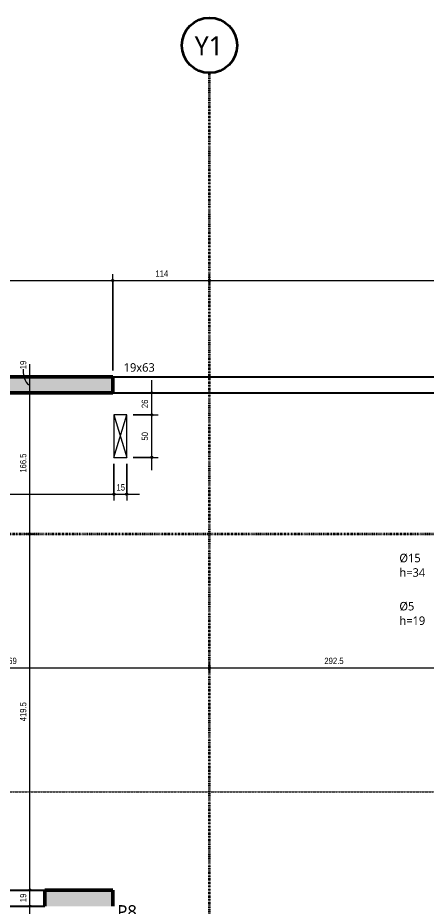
# Model space of a CAD drawing. Header units: centimetres. Extents: x -1475 to 26035, y -1239 to 84208.
# Drawn here: x 3052 to 3533, y -215 to 832 of the extents above; entities that cross this region are included whole.
import ezdxf

# ---------------------------------------------------------------- set-up
doc = ezdxf.new("R2010")
doc.units = ezdxf.units.CM
doc.linetypes.add('Centro de 6 mm', pattern=[1.32, 0.6, -0.24, 0.24, -0.24])
doc.linetypes.add('Dash dot', pattern=[1.5875, 0.635, -0.47625, 0, -0.47625])
for name, color, linetype, lineweight in [('A-ANNO-DIMS', 7, 'Continuous', 9), ('A-ANNO-DIMS-50', 7, 'Continuous', 9), ('A-FLOR', 7, 'Continuous', 9), ('A-GENM-IDEN', 7, 'Continuous', 9), ('G-ANNO-SYMB', 7, 'Continuous', 9), ('S-BEAM', 7, 'Continuous', 9), ('S-BEAM-IDEN', 7, 'Continuous', 9), ('S-COLS', 7, 'Continuous', 9), ('S-COLS-IDEN', 7, 'Continuous', 9), ('S-GRID', 7, 'Continuous', 9), ('S-GRID-IDEN', 7, 'Continuous', 9)]:
    doc.layers.add(name, color=color, linetype=linetype, lineweight=lineweight)
doc.styles.add('Fira Sans', font='', dxfattribs={"width": 0.9, "height": 7.5})
doc.styles.add('Gadugi', font='gadugi.ttf', dxfattribs={"height": 15})
doc.styles.add('Gadugi_1', font='gadugi.ttf', dxfattribs={"height": 10})
doc.styles.add('Gadugi_5', font='gadugi.ttf', dxfattribs={"height": 22.5})
doc.styles.get('Fira Sans').set_extended_font_data('Fira Sans')
doc.dimstyles.new('PED_R80_1_5mm_ACIMA_As_ESQ__R00', dxfattribs={"dimscale": 30.48, "dimtxt": 10.229846, "dimasz": 0.328084, "dimexe": 0.246063, "dimexo": 0.246063, "dimgap": 0.049213, "dimtad": 1, "dimdec": 1, "dimrnd": 0.5, "dimdsep": 46, "dimtxsty": 'Fira Sans', "dimblk1": 'DOTSMALL', "dimblk2": 'DOTSMALL', "dimsah": 1, "dimcen": 0.09, "dimdle": 0.492126, "dimazin": 0, "dimtfac": 1, "dimtdec": 4, "dimtix": 1, "dimtmove": 0, "dimatfit": 3, "dimfxl": 1, "dimtvp": 1, "dimtolj": 1, "dimtzin": 0, "dimarcsym": 2})
doc.dimstyles.new('PED_R80_1_5mm_ACIMA_As_ESQ__R00_1', dxfattribs={"dimscale": 30.48, "dimtxt": 10.229846, "dimasz": 0.328084, "dimexe": 0.246063, "dimexo": 0.246063, "dimgap": 0.049213, "dimtad": 1, "dimdec": 1, "dimrnd": 0.5, "dimdsep": 46, "dimtxsty": 'Fira Sans', "dimblk1": 'DOTSMALL', "dimblk2": 'DOTSMALL', "dimsah": 1, "dimcen": 0.09, "dimdle": 0.492126, "dimazin": 0, "dimtfac": 1, "dimtdec": 4, "dimtix": 1, "dimtmove": 1, "dimatfit": 3, "dimfxl": 1, "dimtvp": 1, "dimtolj": 1, "dimtzin": 0, "dimarcsym": 2})

# ---------------------------------------------------------------- blocks, each defined once
blk = doc.blocks.new('Eixo - Y1-2173029-PL200 - FORMA DO DUPLEX INFERIOR')
at = {"layer": 'S-GRID-IDEN', "color": 6, "lineweight": 35, "true_color": 0xff00ff}
blk.add_circle((0, 0), 0.65, dxfattribs=at)
blk = doc.blocks.new('DIMBLOCK7-PL200 - FORMA DO DUPLEX INFERIOR')
at = {"layer": 'A-ANNO-DIMS-50', "true_color": 0x000032}
h = blk.add_hatch(color=178, dxfattribs=at)
edge = h.paths.add_edge_path(flags=0)
edge.add_arc((3066.3, -214.7), 1.25, 0, 360)
h = blk.add_hatch(color=178, dxfattribs=at)
edge = h.paths.add_edge_path(flags=0)
edge.add_arc((3066.3, -370.7), 1.25, 0, 360)
at = {"layer": 'A-ANNO-DIMS-50', "color": 178, "true_color": 0x000032}
for p, q in [((3072.1, -214.7), (3058.8, -214.7)), ((3066.3, -370.7), (3066.3, -214.7)), ((3066.3, -214.7), (3072.1, -214.7)), ((3137.3, -370.7), (3058.8, -370.7)), ((3066.3, -370.7), (3137.3, -370.7))]:
    blk.add_line(p, q, dxfattribs=at)
for centre in [(3066.3, -214.7), (3066.3, -370.7)]:
    blk.add_circle(centre, 1.25, dxfattribs=at)
at = {"layer": 'A-ANNO-DIMS-50', "color": 0, "insert": (3054.5, -299.8), "char_height": 7.5, "width": 16.997, "attachment_point": 1, "rotation": 90, "line_spacing_factor": 1.049215, "style": 'Fira Sans'}
blk.add_mtext('156', dxfattribs=at)
blk = doc.blocks.new('_DotSmall')
at = {"color": 0, "linetype": 'ByBlock', "const_width": 0.5}
blk.add_lwpolyline([(-0.0625, 0, 1), (0.0625, 0, 1)], format="xyb", close=True, dxfattribs=at)
blk = doc.blocks.new('DIMBLOCK8-PL200 - FORMA DO DUPLEX INFERIOR')
at = {"layer": 'A-ANNO-DIMS-50', "true_color": 0x000032}
h = blk.add_hatch(color=178, dxfattribs=at)
edge = h.paths.add_edge_path(flags=0)
edge.add_arc((3066.3, -195.7), 1.25, 0, 360)
h = blk.add_hatch(color=178, dxfattribs=at)
edge = h.paths.add_edge_path(flags=0)
edge.add_arc((3066.3, -214.7), 1.25, 0, 360)
at = {"layer": 'A-ANNO-DIMS-50', "color": 178, "true_color": 0x000032}
for p, q in [((3072.1, -195.7), (3058.8, -195.7)), ((3066.3, -214.7), (3066.3, -195.7)), ((3066.3, -195.7), (3072.1, -195.7)), ((3072.1, -214.7), (3058.8, -214.7)), ((3066.3, -214.7), (3072.1, -214.7))]:
    blk.add_line(p, q, dxfattribs=at)
for centre in [(3066.3, -195.7), (3066.3, -214.7)]:
    blk.add_circle(centre, 1.25, dxfattribs=at)
at = {"layer": 'A-ANNO-DIMS-50', "color": 0, "insert": (3054.5, -209.9), "char_height": 7.5, "width": 11.174, "attachment_point": 1, "rotation": 90, "line_spacing_factor": 1.049215, "style": 'Fira Sans'}
blk.add_mtext('19', dxfattribs=at)
blk = doc.blocks.new('DIMBLOCK9-PL200 - FORMA DO DUPLEX INFERIOR')
at = {"layer": 'A-ANNO-DIMS-50', "true_color": 0x000032}
h = blk.add_hatch(color=178, dxfattribs=at)
edge = h.paths.add_edge_path(flags=0)
edge.add_arc((3066.3, 223.8), 1.25, 0, 360)
h = blk.add_hatch(color=178, dxfattribs=at)
edge = h.paths.add_edge_path(flags=0)
edge.add_arc((3066.3, -195.7), 1.25, 0, 360)
at = {"layer": 'A-ANNO-DIMS-50', "color": 178, "true_color": 0x000032}
for p, q in [((3072.1, 223.8), (3058.8, 223.8)), ((3066.3, -195.7), (3066.3, 223.8)), ((3066.3, 223.8), (3072.1, 223.8)), ((3072.1, -195.7), (3058.8, -195.7)), ((3066.3, -195.7), (3072.1, -195.7))]:
    blk.add_line(p, q, dxfattribs=at)
for centre in [(3066.3, 223.8), (3066.3, -195.7)]:
    blk.add_circle(centre, 1.25, dxfattribs=at)
at = {"layer": 'A-ANNO-DIMS-50', "color": 0, "insert": (3054.5, 3.2), "char_height": 7.5, "width": 25.968, "attachment_point": 1, "rotation": 90, "line_spacing_factor": 1.049215, "style": 'Fira Sans'}
blk.add_mtext('419.5', dxfattribs=at)
blk = doc.blocks.new('DIMBLOCK10-PL200 - FORMA DO DUPLEX INFERIOR')
at = {"layer": 'A-ANNO-DIMS-50', "true_color": 0x000032}
h = blk.add_hatch(color=178, dxfattribs=at)
edge = h.paths.add_edge_path(flags=0)
edge.add_arc((3066.3, 390.3), 1.25, 0, 360)
h = blk.add_hatch(color=178, dxfattribs=at)
edge = h.paths.add_edge_path(flags=0)
edge.add_arc((3066.3, 223.8), 1.25, 0, 360)
at = {"layer": 'A-ANNO-DIMS-50', "color": 178, "true_color": 0x000032}
for p, q in [((3072.1, 390.3), (3058.8, 390.3)), ((3066.3, 223.8), (3066.3, 390.3)), ((3066.3, 390.3), (3072.1, 390.3)), ((3072.1, 223.8), (3058.8, 223.8)), ((3066.3, 223.8), (3072.1, 223.8))]:
    blk.add_line(p, q, dxfattribs=at)
for centre in [(3066.3, 390.3), (3066.3, 223.8)]:
    blk.add_circle(centre, 1.25, dxfattribs=at)
at = {"layer": 'A-ANNO-DIMS-50', "color": 0, "insert": (3054.5, 296.2), "char_height": 7.5, "width": 25.968, "attachment_point": 1, "rotation": 90, "line_spacing_factor": 1.049215, "style": 'Fira Sans'}
blk.add_mtext('166.5', dxfattribs=at)
blk = doc.blocks.new('DIMBLOCK11-PL200 - FORMA DO DUPLEX INFERIOR')
at = {"layer": 'A-ANNO-DIMS-50', "true_color": 0x000032}
h = blk.add_hatch(color=178, dxfattribs=at)
edge = h.paths.add_edge_path(flags=0)
edge.add_arc((3066.3, 409.3), 1.25, 0, 360)
h = blk.add_hatch(color=178, dxfattribs=at)
edge = h.paths.add_edge_path(flags=0)
edge.add_arc((3066.3, 390.3), 1.25, 0, 360)
at = {"layer": 'A-ANNO-DIMS-50', "color": 178, "true_color": 0x000032}
for p, q in [((3066.3, 390.3), (3066.3, 424.3)), ((3072.1, 409.3), (3058.8, 409.3)), ((3066.3, 409.3), (3072.1, 409.3)), ((3072.1, 390.3), (3058.8, 390.3)), ((3066.3, 390.3), (3072.1, 390.3))]:
    blk.add_line(p, q, dxfattribs=at)
for centre in [(3066.3, 409.3), (3066.3, 390.3)]:
    blk.add_circle(centre, 1.25, dxfattribs=at)
blk.add_ellipse((3066.3, 418.2), major_axis=(0, 18.5), ratio=0.436519, start_param=1.570796, end_param=3.141593, dxfattribs=at)
at = {"layer": 'A-ANNO-DIMS-50', "color": 0, "insert": (3054.5, 418.2), "char_height": 7.5, "width": 11.174, "attachment_point": 1, "rotation": 90, "line_spacing_factor": 1.049215, "style": 'Fira Sans'}
blk.add_mtext('19', dxfattribs=at)
blk = doc.blocks.new('DIMBLOCK110-PL200 - FORMA DO DUPLEX INFERIOR')
at = {"layer": 'A-ANNO-DIMS-50', "true_color": 0x000032}
h = blk.add_hatch(color=178, dxfattribs=at)
edge = h.paths.add_edge_path(flags=0)
edge.add_arc((2808.8, 66.3), 1.25, 0, 360)
h = blk.add_hatch(color=178, dxfattribs=at)
edge = h.paths.add_edge_path(flags=0)
edge.add_arc((3277.8, 66.3), 1.25, 0, 360)
at = {"layer": 'A-ANNO-DIMS-50', "color": 178, "true_color": 0x000032}
for p, q in [((2808.8, 60.6), (2808.8, 73.8)), ((3277.8, 60.6), (3277.8, 73.8)), ((2808.8, 66.3), (3277.8, 66.3)), ((2808.8, 66.3), (2808.8, 60.6)), ((3277.8, 66.3), (3277.8, 60.6))]:
    blk.add_line(p, q, dxfattribs=at)
for centre in [(2808.8, 66.3), (3277.8, 66.3)]:
    blk.add_circle(centre, 1.25, dxfattribs=at)
at = {"layer": 'A-ANNO-DIMS-50', "color": 0, "insert": (3035.7, 78.2), "char_height": 7.5, "width": 18.414, "attachment_point": 1, "line_spacing_factor": 1.049215, "style": 'Fira Sans'}
blk.add_mtext('469', dxfattribs=at)
blk = doc.blocks.new('DIMBLOCK111-PL200 - FORMA DO DUPLEX INFERIOR')
at = {"layer": 'A-ANNO-DIMS-50', "true_color": 0x000032}
h = blk.add_hatch(color=178, dxfattribs=at)
edge = h.paths.add_edge_path(flags=0)
edge.add_arc((3277.8, 66.3), 1.25, 0, 360)
h = blk.add_hatch(color=178, dxfattribs=at)
edge = h.paths.add_edge_path(flags=0)
edge.add_arc((3570.3, 66.3), 1.25, 0, 360)
at = {"layer": 'A-ANNO-DIMS-50', "color": 178, "true_color": 0x000032}
for p, q in [((3277.8, 60.6), (3277.8, 73.8)), ((3570.3, 60.6), (3570.3, 73.8)), ((3277.8, 66.3), (3570.3, 66.3)), ((3277.8, 66.3), (3277.8, 60.6)), ((3570.3, 66.3), (3570.3, 60.6))]:
    blk.add_line(p, q, dxfattribs=at)
for centre in [(3277.8, 66.3), (3570.3, 66.3)]:
    blk.add_circle(centre, 1.25, dxfattribs=at)
at = {"layer": 'A-ANNO-DIMS-50', "color": 0, "insert": (3413.2, 78.2), "char_height": 7.5, "width": 26.125, "attachment_point": 1, "line_spacing_factor": 1.049215, "style": 'Fira Sans'}
blk.add_mtext('292.5', dxfattribs=at)
blk = doc.blocks.new('DIMBLOCK132-PL200 - FORMA DO DUPLEX INFERIOR')
at = {"layer": 'A-ANNO-DIMS-50', "true_color": 0x000032}
h = blk.add_hatch(color=178, dxfattribs=at)
edge = h.paths.add_edge_path(flags=0)
edge.add_arc((2789.8, 522.7), 1.25, 0, 360)
h = blk.add_hatch(color=178, dxfattribs=at)
edge = h.paths.add_edge_path(flags=0)
edge.add_arc((3163.8, 522.7), 1.25, 0, 360)
at = {"layer": 'A-ANNO-DIMS-50', "color": 178, "true_color": 0x000032}
for p, q in [((2789.8, 416.8), (2789.8, 530.2)), ((3163.8, 416.8), (3163.8, 530.2)), ((2789.8, 522.7), (3163.8, 522.7)), ((2789.8, 522.7), (2789.8, 416.8)), ((3163.8, 522.7), (3163.8, 416.8))]:
    blk.add_line(p, q, dxfattribs=at)
for centre in [(2789.8, 522.7), (3163.8, 522.7)]:
    blk.add_circle(centre, 1.25, dxfattribs=at)
at = {"layer": 'A-ANNO-DIMS-50', "color": 0, "insert": (2969.7, 534.6), "char_height": 7.5, "width": 17.155, "attachment_point": 1, "line_spacing_factor": 1.049215, "style": 'Fira Sans'}
blk.add_mtext('374', dxfattribs=at)
blk = doc.blocks.new('DIMBLOCK133-PL200 - FORMA DO DUPLEX INFERIOR')
at = {"layer": 'A-ANNO-DIMS-50', "true_color": 0x000032}
h = blk.add_hatch(color=178, dxfattribs=at)
edge = h.paths.add_edge_path(flags=0)
edge.add_arc((3163.8, 522.7), 1.25, 0, 360)
h = blk.add_hatch(color=178, dxfattribs=at)
edge = h.paths.add_edge_path(flags=0)
edge.add_arc((3277.8, 522.7), 1.25, 0, 360)
at = {"layer": 'A-ANNO-DIMS-50', "color": 178, "true_color": 0x000032}
for p, q in [((3163.8, 416.8), (3163.8, 530.2)), ((3277.8, 516.9), (3277.8, 530.2)), ((3163.8, 522.7), (3277.8, 522.7)), ((3163.8, 522.7), (3163.8, 416.8)), ((3277.8, 522.7), (3277.8, 516.9))]:
    blk.add_line(p, q, dxfattribs=at)
for centre in [(3163.8, 522.7), (3277.8, 522.7)]:
    blk.add_circle(centre, 1.25, dxfattribs=at)
at = {"layer": 'A-ANNO-DIMS-50', "color": 0, "insert": (3214.1, 534.6), "char_height": 7.5, "width": 16.21, "attachment_point": 1, "line_spacing_factor": 1.049215, "style": 'Fira Sans'}
blk.add_mtext('114', dxfattribs=at)
blk = doc.blocks.new('DIMBLOCK134-PL200 - FORMA DO DUPLEX INFERIOR')
at = {"layer": 'A-ANNO-DIMS-50', "true_color": 0x000032}
h = blk.add_hatch(color=178, dxfattribs=at)
edge = h.paths.add_edge_path(flags=0)
edge.add_arc((3277.8, 522.7), 1.25, 0, 360)
h = blk.add_hatch(color=178, dxfattribs=at)
edge = h.paths.add_edge_path(flags=0)
edge.add_arc((3989.3, 522.7), 1.25, 0, 360)
at = {"layer": 'A-ANNO-DIMS-50', "color": 178, "true_color": 0x000032}
for p, q in [((3277.8, 516.9), (3277.8, 530.2)), ((3989.3, 514.3), (3989.3, 530.2)), ((3277.8, 522.7), (4004.3, 522.7)), ((3277.8, 522.7), (3277.8, 516.9)), ((3989.3, 522.7), (3989.3, 514.3))]:
    blk.add_line(p, q, dxfattribs=at)
for centre in [(3277.8, 522.7), (3989.3, 522.7)]:
    blk.add_circle(centre, 1.25, dxfattribs=at)
at = {"layer": 'A-ANNO-DIMS-50', "color": 0, "insert": (3623.6, 534.6), "char_height": 7.5, "width": 23.922, "attachment_point": 1, "line_spacing_factor": 1.049215, "style": 'Fira Sans'}
blk.add_mtext('711.5', dxfattribs=at)
blk = doc.blocks.new('DIMBLOCK153-PL200 - FORMA DO DUPLEX INFERIOR')
at = {"layer": 'A-ANNO-DIMS-50', "true_color": 0x000032}
h = blk.add_hatch(color=178, dxfattribs=at)
edge = h.paths.add_edge_path(flags=0)
edge.add_arc((3209.8, 364.3), 1.25, 0, 360)
h = blk.add_hatch(color=178, dxfattribs=at)
edge = h.paths.add_edge_path(flags=0)
edge.add_arc((3209.8, 314.3), 1.25, 0, 360)
at = {"layer": 'A-ANNO-DIMS-50', "color": 178, "true_color": 0x000032}
for p, q in [((3187.8, 364.3), (3217.3, 364.3)), ((3209.8, 364.3), (3187.8, 364.3)), ((3209.8, 299.3), (3209.8, 364.3)), ((3187.8, 314.3), (3217.3, 314.3)), ((3209.8, 314.3), (3187.8, 314.3))]:
    blk.add_line(p, q, dxfattribs=at)
for centre in [(3209.8, 364.3), (3209.8, 314.3)]:
    blk.add_circle(centre, 1.25, dxfattribs=at)
at = {"layer": 'A-ANNO-DIMS-50', "color": 0, "insert": (3197.9, 334.1), "char_height": 7.5, "width": 12.276, "attachment_point": 1, "rotation": 90, "line_spacing_factor": 1.049215, "style": 'Fira Sans'}
blk.add_mtext('50', dxfattribs=at)
blk = doc.blocks.new('DIMBLOCK154-PL200 - FORMA DO DUPLEX INFERIOR')
at = {"layer": 'A-ANNO-DIMS-50', "true_color": 0x000032}
h = blk.add_hatch(color=178, dxfattribs=at)
edge = h.paths.add_edge_path(flags=0)
edge.add_arc((3209.8, 390.3), 1.25, 0, 360)
h = blk.add_hatch(color=178, dxfattribs=at)
edge = h.paths.add_edge_path(flags=0)
edge.add_arc((3209.8, 364.3), 1.25, 0, 360)
at = {"layer": 'A-ANNO-DIMS-50', "color": 178, "true_color": 0x000032}
for p, q in [((3209.8, 364.3), (3209.8, 405.3)), ((3215.5, 390.3), (3202.3, 390.3)), ((3209.8, 390.3), (3215.5, 390.3)), ((3187.8, 364.3), (3217.3, 364.3)), ((3209.8, 364.3), (3187.8, 364.3))]:
    blk.add_line(p, q, dxfattribs=at)
for centre in [(3209.8, 390.3), (3209.8, 364.3)]:
    blk.add_circle(centre, 1.25, dxfattribs=at)
at = {"layer": 'A-ANNO-DIMS-50', "color": 0, "insert": (3197.9, 372.3), "char_height": 7.5, "width": 11.804, "attachment_point": 1, "rotation": 90, "line_spacing_factor": 1.049215, "style": 'Fira Sans'}
blk.add_mtext('26', dxfattribs=at)
blk = doc.blocks.new('DIMBLOCK155-PL200 - FORMA DO DUPLEX INFERIOR')
at = {"layer": 'A-ANNO-DIMS-50', "true_color": 0x000032}
h = blk.add_hatch(color=178, dxfattribs=at)
edge = h.paths.add_edge_path(flags=0)
edge.add_arc((2808.8, 270.8), 1.25, 0, 360)
h = blk.add_hatch(color=178, dxfattribs=at)
edge = h.paths.add_edge_path(flags=0)
edge.add_arc((3165.3, 270.8), 1.25, 0, 360)
at = {"layer": 'A-ANNO-DIMS-50', "color": 178, "true_color": 0x000032}
for p, q in [((3165.3, 306.8), (3165.3, 263.3)), ((3165.3, 270.8), (3165.3, 306.8)), ((2808.8, 265), (2808.8, 278.3)), ((2793.8, 270.8), (3165.3, 270.8)), ((2808.8, 270.8), (2808.8, 265))]:
    blk.add_line(p, q, dxfattribs=at)
for centre in [(2808.8, 270.8), (3165.3, 270.8)]:
    blk.add_circle(centre, 1.25, dxfattribs=at)
at = {"layer": 'A-ANNO-DIMS-50', "color": 0, "insert": (2976, 282.7), "char_height": 7.5, "width": 26.44, "attachment_point": 1, "line_spacing_factor": 1.049215, "style": 'Fira Sans'}
blk.add_mtext('356.5', dxfattribs=at)
blk = doc.blocks.new('DIMBLOCK156-PL200 - FORMA DO DUPLEX INFERIOR')
at = {"layer": 'A-ANNO-DIMS-50', "true_color": 0x000032}
h = blk.add_hatch(color=178, dxfattribs=at)
edge = h.paths.add_edge_path(flags=0)
edge.add_arc((3165.3, 270.8), 1.25, 0, 360)
h = blk.add_hatch(color=178, dxfattribs=at)
edge = h.paths.add_edge_path(flags=0)
edge.add_arc((3180.3, 270.8), 1.25, 0, 360)
at = {"layer": 'A-ANNO-DIMS-50', "color": 178, "true_color": 0x000032}
for p, q in [((3165.3, 306.8), (3165.3, 263.3)), ((3165.3, 270.8), (3165.3, 306.8)), ((3180.3, 306.8), (3180.3, 263.3)), ((3180.3, 270.8), (3180.3, 306.8)), ((3165.3, 270.8), (3195.3, 270.8))]:
    blk.add_line(p, q, dxfattribs=at)
for centre in [(3165.3, 270.8), (3180.3, 270.8)]:
    blk.add_circle(centre, 1.25, dxfattribs=at)
at = {"layer": 'A-ANNO-DIMS-50', "color": 0, "insert": (3168.3, 282.7), "char_height": 7.5, "width": 10.859, "attachment_point": 1, "line_spacing_factor": 1.049215, "style": 'Fira Sans'}
blk.add_mtext('15', dxfattribs=at)

msp = doc.modelspace()

# ---------------------------------------------------------------- hatches: boundary and pattern name
at = {"layer": 'S-COLS', "true_color": 0x808080}
for points in [[(2789.83, 390.25), (3163.83, 390.25), (3163.83, 409.25), (2789.83, 409.25)], [(3163.83, -214.75), (3163.83, -195.75), (3083.83, -195.75), (3083.83, -214.75)]]:
    msp.add_hatch(color=8, dxfattribs=at).paths.add_polyline_path(points, flags=0)

# ---------------------------------------------------------------- linework, layer by layer
at = {"lineweight": 18}
for p, q in [((3165.28, 314.27), (3180.27, 364.23)), ((3165.28, 364.23), (3180.27, 314.27))]:
    msp.add_line(p, q, dxfattribs=at)
at = {"layer": 'A-FLOR', "lineweight": 18}
for p, q in [((3180.28, 364.25), (3165.28, 364.25)), ((3165.28, 364.25), (3165.28, 314.25)), ((3180.28, 314.25), (3180.28, 364.25)), ((3165.28, 314.25), (3180.28, 314.25))]:
    msp.add_line(p, q, dxfattribs=at)
at = {"layer": 'G-ANNO-SYMB', "linetype": 'Centro de 6 mm'}
msp.add_line((2514.17, -79.8), (6018.19, -79.8), dxfattribs=at)
at = {"layer": 'S-BEAM', "lineweight": 25}
for p, q in [((3163.83, 409.25), (3989.33, 409.25)), ((3163.83, 390.25), (3570.33, 390.25)), ((2989.83, -195.75), (3083.83, -195.75)), ((2989.83, -214.75), (3083.83, -214.75))]:
    msp.add_line(p, q, dxfattribs=at)
at = {"layer": 'S-COLS', "lineweight": 50}
for p, q in [((2789.83, 409.25), (3163.83, 409.25)), ((3163.83, 409.25), (3163.83, 390.25)), ((3163.83, 390.25), (2789.83, 390.25)), ((3083.83, -214.75), (3083.83, -195.75)), ((3083.83, -195.75), (3163.83, -195.75)), ((3163.83, -195.75), (3163.83, -214.75))]:
    msp.add_line(p, q, dxfattribs=at)
at = {"layer": 'S-GRID', "color": 6, "linetype": 'Dash dot', "lineweight": 35, "true_color": 0xff00ff}
msp.add_line((3277.83, -1174.02), (3277.83, 767.39), dxfattribs=at)
at = {"layer": 'S-GRID', "color": 114, "linetype": 'Dash dot', "lineweight": 35, "true_color": 0x00b050}
msp.add_line((6067.94, 223.75), (2414.24, 223.75), dxfattribs=at)

# ---------------------------------------------------------------- block references
at = {"layer": 'S-GRID-IDEN', "color": 6, "true_color": 0xff00ff, "xscale": 49.99999999999998, "yscale": 49.99999999999998, "zscale": 49.99999999999998}
msp.add_blockref('Eixo - Y1-2173029-PL200 - FORMA DO DUPLEX INFERIOR', (3277.83, 799.89), dxfattribs=at)

# ---------------------------------------------------------------- texts
at = {"layer": 'A-GENM-IDEN', "char_height": 10, "attachment_point": 1, "style": 'Gadugi_1'}
for s, insert, width in [('Ø15', (3501.56, 200.68), 31.2658), ('h=34', (3501.56, 183.6), 39.6835), ('Ø5', (3501.56, 143.89), 22.0464), ('h=19', (3501.56, 126.82), 39.6835)]:
    msp.add_mtext(s, dxfattribs=dict(at, insert=insert, width=width))
at = {"layer": 'S-BEAM-IDEN', "insert": (3176.67, 425.26), "char_height": 10, "width": 44.8945, "attachment_point": 1, "style": 'Gadugi_1'}
msp.add_mtext('19x63', dxfattribs=at)
at = {"layer": 'S-COLS-IDEN', "insert": (3169.28, -213.49), "char_height": 15, "width": 28.4599, "attachment_point": 1, "style": 'Gadugi'}
msp.add_mtext('P8', dxfattribs=at)
at = {"layer": 'S-GRID-IDEN', "color": 6, "true_color": 0xff00ff, "insert": (3260.3, 810.68), "char_height": 22.5, "width": 42.0886, "attachment_point": 1, "style": 'Gadugi_5'}
msp.add_mtext('Y1', dxfattribs=at)

# ---------------------------------------------------------------- dimensions: what is measured, and where the dimension line sits
at = {"layer": 'A-ANNO-DIMS', "color": 178, "true_color": 0x000032}
for base, p1, p2, override, picture, middle in [((3163.83, 522.66), (2789.83, 409.25), (3163.83, 409.25), {"dimpost": '<>', "dimfxl": 374}, 'DIMBLOCK132-PL200 - FORMA DO DUPLEX INFERIOR', (2976.83, 527.98)), ((3277.83, 522.66), (3163.83, 409.25), (3277.83, 524.43), {"dimpost": '<>', "dimfxl": 162.058643}, 'DIMBLOCK133-PL200 - FORMA DO DUPLEX INFERIOR', (3220.83, 527.91)), ((3989.33, 522.66), (3277.83, 524.43), (3989.33, 506.75), {"dimpost": '<>', "dimfxl": 711.719715}, 'DIMBLOCK134-PL200 - FORMA DO DUPLEX INFERIOR', (3633.58, 527.98)), ((3165.2778, 270.7658), (2808.83, 272.5336), (3165.2778, 314.2504), {"dimpost": '<>', "dimfxl": 358.880609}, 'DIMBLOCK155-PL200 - FORMA DO DUPLEX INFERIOR', (2987.0539, 276.0811)), ((3180.28, 270.77), (3165.28, 314.25), (3180.28, 314.25), {"dimpost": '<>', "dimfxl": 15.000019}, 'DIMBLOCK156-PL200 - FORMA DO DUPLEX INFERIOR', (3172.78, 276.08)), ((3277.83, 66.3), (2808.83, 68.06), (3277.83, 68.06), {"dimpost": '<>', "dimfxl": 468.999978}, 'DIMBLOCK110-PL200 - FORMA DO DUPLEX INFERIOR', (3043.33, 71.67)), ((3570.33, 66.3), (3277.83, 68.06), (3570.33, 68.06), {"dimpost": '<>', "dimfxl": 292.500022}, 'DIMBLOCK111-PL200 - FORMA DO DUPLEX INFERIOR', (3424.08, 71.67))]:
    dim = msp.add_linear_dim(base=base, p1=p1, p2=p2, dimstyle='PED_R80_1_5mm_ACIMA_As_ESQ__R00', override=override, dxfattribs=at)
    dim.commit()
    dim.dimension.update_dxf_attribs({"geometry": picture, "text_midpoint": middle})
dim = msp.add_linear_dim(base=(3066.35, 409.25), p1=(3064.58, 390.25), p2=(3064.58, 409.25), angle=90, dimstyle='PED_R80_1_5mm_ACIMA_As_ESQ__R00_1', override={"dimpost": '<>', "dimfxl": 19}, dxfattribs=at)
dim.commit()
dim.dimension.update_dxf_attribs({"geometry": 'DIMBLOCK11-PL200 - FORMA DO DUPLEX INFERIOR', "text_midpoint": (3059.46, 423.8), "dimtype": 160, "text_rotation": 90})
for base, p1, p2, override, picture, middle in [((3209.75, 390.25), (3180.28, 364.25), (3207.98, 390.25), {"dimpost": '<>', "dimfxl": 37.994105}, 'DIMBLOCK154-PL200 - FORMA DO DUPLEX INFERIOR', (3204.44, 377.25)), ((3066.35, 390.25), (3064.58, 223.75), (3064.58, 390.25), {"dimpost": '<>', "dimfxl": 166.5}, 'DIMBLOCK10-PL200 - FORMA DO DUPLEX INFERIOR', (3061.03, 307)), ((3209.75, 364.25), (3180.28, 314.25), (3180.28, 364.25), {"dimpost": '<>', "dimfxl": 50.000063}, 'DIMBLOCK153-PL200 - FORMA DO DUPLEX INFERIOR', (3204.44, 339.25)), ((3066.35, 223.75), (3064.58, -195.75), (3064.58, 223.75), {"dimpost": '<>', "dimfxl": 419.499996}, 'DIMBLOCK9-PL200 - FORMA DO DUPLEX INFERIOR', (3060.98, 14)), ((3066.35, -195.75), (3064.58, -214.75), (3064.58, -195.75), {"dimpost": '<>', "dimfxl": 19}, 'DIMBLOCK8-PL200 - FORMA DO DUPLEX INFERIOR', (3060.98, -205.25)), ((3066.35, -214.75), (3144.83, -370.75), (3064.58, -214.75), {"dimpost": '<>', "dimfxl": 175.430236}, 'DIMBLOCK7-PL200 - FORMA DO DUPLEX INFERIOR', (3061.03, -292.75))]:
    dim = msp.add_linear_dim(base=base, p1=p1, p2=p2, angle=90, dimstyle='PED_R80_1_5mm_ACIMA_As_ESQ__R00', override=override, dxfattribs=at)
    dim.commit()
    dim.dimension.update_dxf_attribs({"geometry": picture, "text_midpoint": middle})

doc.saveas('drawing.dxf')
